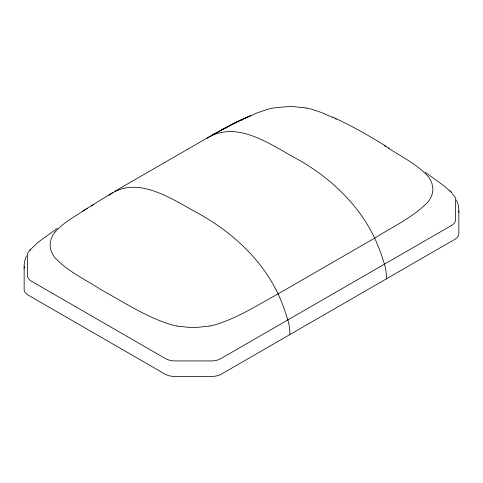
<?xml version="1.0" encoding="UTF-8"?>
<svg xmlns="http://www.w3.org/2000/svg" width="483" height="483" viewBox="0 0 483 483"><rect width="100%" height="100%" fill="white"/><g stroke="black" fill="none" stroke-linecap="round" stroke-linejoin="round"><path stroke-width="0.72" d="M289.8 334.622L289.8 331.368A39.878 23.021 60 0 0 287.862 319.939L284.765 310.424A148.939 85.998 60 0 0 282.784 305.105C267.836 264.762 234.967 233.645 197.915 213.166C172.383 199.539 137.021 174.164 108.88 195.434M386.4 278.848L386.4 275.6A39.878 23.021 60 0 0 384.462 264.165L381.365 254.65A148.939 85.998 60 0 0 379.384 249.331C365.057 210.811 334.387 180.388 299.225 160.169C272.623 146.21 237.564 118.884 207.147 138.289M26.456 255.761L24.766 260.796L24.15 264.919L24.15 289.522A13.663 7.885 0 0 0 28.153 295.101L165.047 374.138A13.663 7.885 0 0 0 174.707 376.45L211.693 376.45A13.663 7.885 0 0 0 221.353 374.138L454.847 239.333A13.663 7.885 0 0 0 458.85 233.754L458.85 209.151L458.234 205.021L456.544 199.992M55.062 232.009C63.466 222.518 74.889 216.426 85.376 209.58M29.861 250.061L38.501 241.959L57.314 228.332M82.557 211.21L112.672 192.56M86.505 208.885L87.64 208.191M91.046 206.126L93.328 204.75M114.906 191.25L211.506 135.475L231.52 124.62L250.617 115.636L239.17 120.786L220.87 130.307L237.805 121.474M211.506 135.475L225.289 127.886M240.782 120.484L242.025 119.856M233.023 123.865L245.388 117.822M245.781 117.997L257.499 112.75L267.449 109.393A51.657 29.837 0 0 1 273.559 107.969L288.152 106.568A57.223 33.043 0 0 1 293.096 106.604L306.035 107.981M209.429 326.073L196.496 327.45A56.964 32.886 0 0 1 189.904 327.45L176.971 326.073M332.558 117.043C352.216 125.936 370.938 136.749 389.171 148.239M332.558 117.387L322.101 112.75L312.157 109.387A51.482 29.753 0 0 0 306.047 107.957M335.081 118.613L336.331 119.229M384.516 145.896L385.663 146.578M388.537 148.287C402.037 156.957 416.932 164.311 427.932 176.241A51.669 29.837 0 0 1 430.383 179.773L431.977 183.462L432.834 188.189A57.133 32.983 0 0 1 432.762 191.045L431.983 194.824L430.371 198.513A51.566 29.765 0 0 1 427.92 202.045C412.917 217.549 392.673 226.696 374.669 238.143L278.069 293.912C257.723 304.99 237.877 317.868 215.551 324.667A51.566 29.753 0 0 1 209.423 326.055M425.348 172.328L444.269 186.021L451.267 192.21M452.221 193.2L449.993 190.882M458.59 210.878A13.663 7.885 0 0 1 458.85 212.399M452.408 194.136A13.385 7.728 0 0 1 455.463 199.05L455.463 219.976A13.385 7.728 0 0 1 451.539 225.44L220.785 358.664A13.385 7.728 0 0 1 211.319 360.928L175.081 360.928A13.385 7.728 0 0 1 165.615 358.664L31.461 281.215A13.385 7.728 0 0 1 27.537 275.745L27.537 254.825A13.385 7.728 0 0 1 30.592 249.91M24.15 268.174A13.663 7.885 0 0 1 24.41 266.646M176.983 326.049A51.663 29.801 0 0 1 170.867 324.642C146.005 316.963 124.01 302.286 101.364 289.86C85.672 279.748 67.988 271.609 55.056 257.819A51.494 29.723 0 0 1 52.629 254.287L51.017 250.592L50.238 246.819A57.229 33.043 0 0 1 50.172 243.963L51.023 239.236L52.635 235.547A51.651 29.825 0 0 1 55.05 232.009"/></g></svg>
